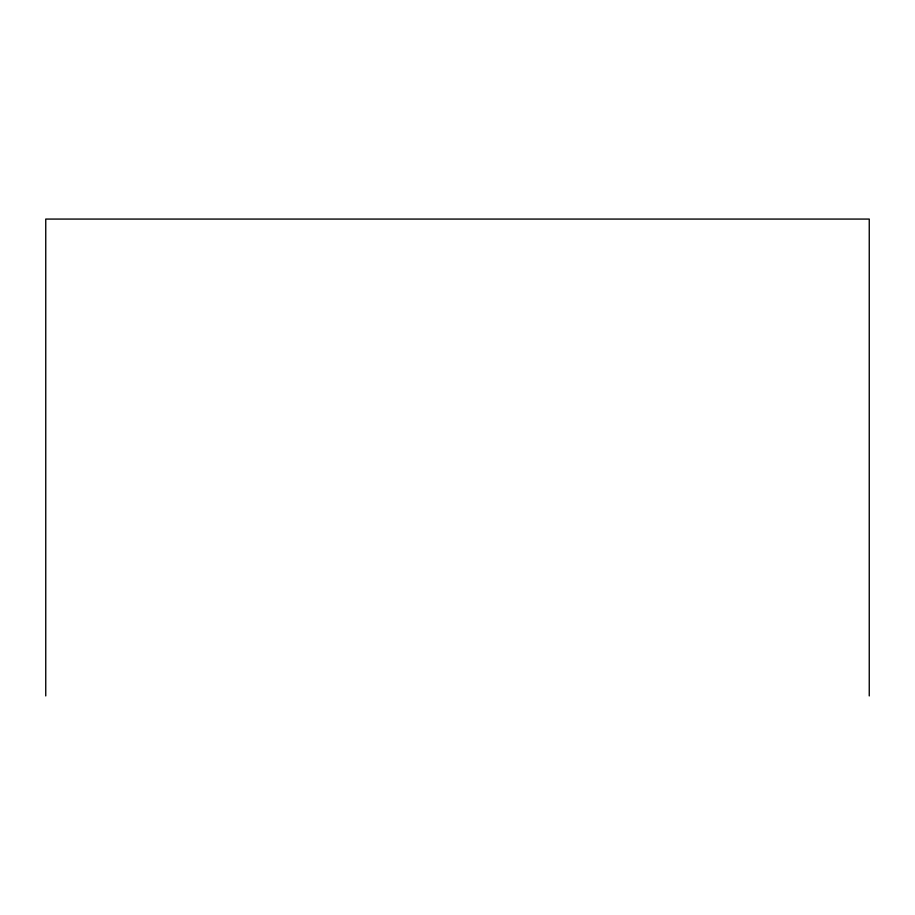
<?xml version="1.0" encoding="UTF-8"?>
<svg xmlns="http://www.w3.org/2000/svg" width="915" height="915" viewBox="0 0 915 915"><rect width="100%" height="100%" fill="white"/><g stroke="black" fill="none" stroke-linecap="round" stroke-linejoin="round"><path stroke-width="1.37" d="M869.25 695.926L869.25 219.074L45.75 219.074L45.75 695.926"/></g></svg>
